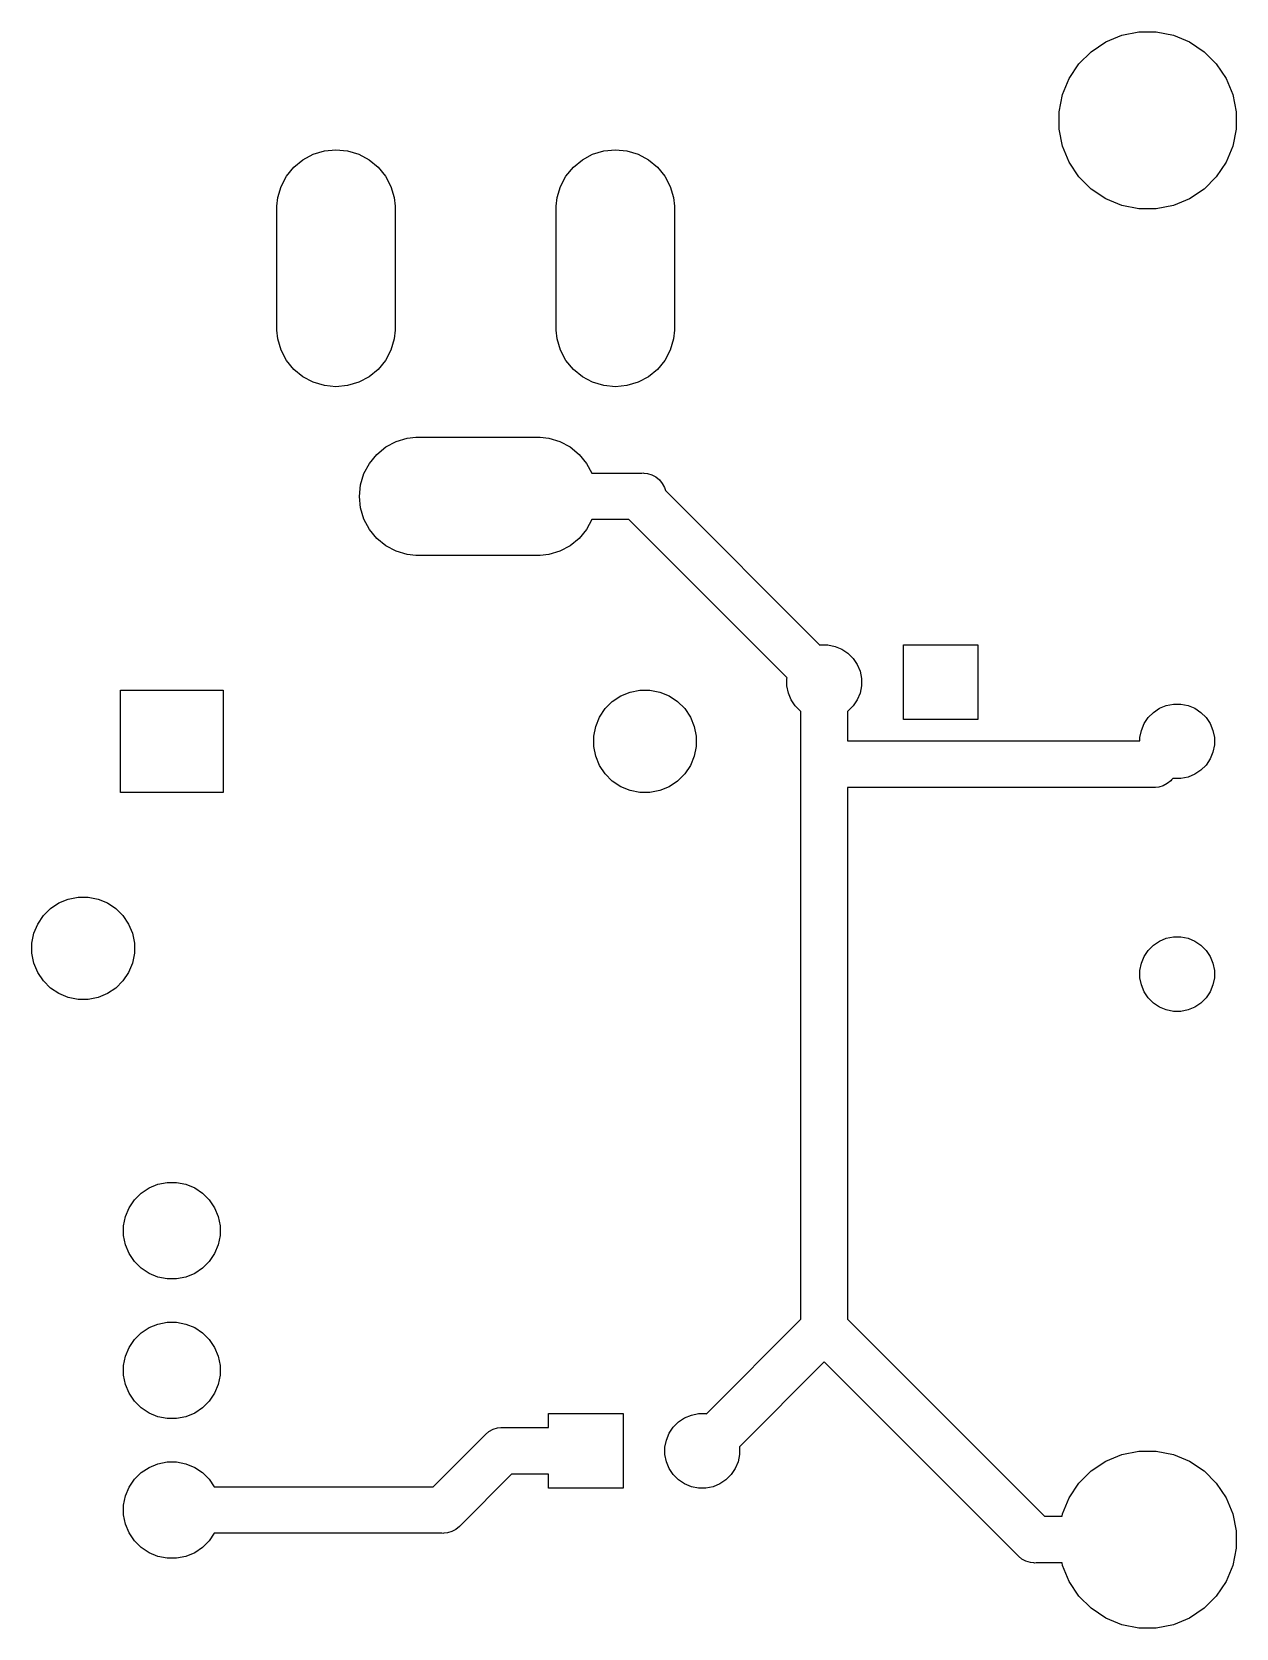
# Model space of a CAD drawing. Extents: x 2.1 to 27.9, y 1.3 to 35.6.
import ezdxf

# ---------------------------------------------------------------- set-up
doc = ezdxf.new("R2010")
doc.units = 0
doc.layers.add('BLACK', color=7, linetype='CONTINUOUS')

msp = doc.modelspace()

# ---------------------------------------------------------------- linework, layer by layer
at = {"layer": 'BLACK', "linetype": 'CONTINUOUS'}
for p, q in [((24.8238, 35.1308), (25.135, 35.3388)), ((25.135, 35.3388), (25.4808, 35.482)), ((25.4808, 35.482), (25.8479, 35.555)), ((25.8479, 35.555), (26.2221, 35.555)), ((26.2221, 35.555), (26.5892, 35.482)), ((26.5892, 35.482), (26.935, 35.3388)), ((26.935, 35.3388), (27.2462, 35.1308)), ((24.5592, 34.8662), (24.8238, 35.1308)), ((27.2462, 35.1308), (27.5108, 34.8662)), ((24.3512, 34.555), (24.5592, 34.8662)), ((27.5108, 34.8662), (27.7188, 34.555)), ((24.208, 34.2092), (24.3512, 34.555)), ((27.7188, 34.555), (27.862, 34.2092)), ((24.135, 33.8421), (24.208, 34.2092)), ((27.862, 34.2092), (27.935, 33.8421)), ((24.135, 33.4679), (24.135, 33.8421)), ((27.935, 33.8421), (27.935, 33.4679)), ((24.208, 33.1008), (24.135, 33.4679)), ((27.935, 33.4679), (27.862, 33.1008)), ((7.89601, 32.8111), (8.11664, 32.929)), ((8.11664, 32.929), (8.35604, 33.0016)), ((8.35604, 33.0016), (8.605, 33.0261)), ((8.605, 33.0261), (8.85396, 33.0016)), ((8.85396, 33.0016), (9.09336, 32.929)), ((9.09336, 32.929), (9.31399, 32.8111)), ((13.896, 32.8111), (14.1166, 32.929)), ((14.1166, 32.929), (14.356, 33.0016)), ((14.356, 33.0016), (14.605, 33.0261)), ((14.605, 33.0261), (14.854, 33.0016)), ((14.854, 33.0016), (15.0934, 32.929)), ((15.0934, 32.929), (15.314, 32.8111)), ((24.3512, 32.755), (24.208, 33.1008)), ((27.862, 33.1008), (27.7188, 32.755)), ((7.54393, 32.459), (7.70263, 32.6524)), ((7.70263, 32.6524), (7.89601, 32.8111)), ((9.31399, 32.8111), (9.50737, 32.6524)), ((9.50737, 32.6524), (9.66607, 32.459)), ((13.5439, 32.459), (13.7026, 32.6524)), ((13.7026, 32.6524), (13.896, 32.8111)), ((15.314, 32.8111), (15.5074, 32.6524)), ((15.5074, 32.6524), (15.6661, 32.459)), ((24.5592, 32.4438), (24.3512, 32.755)), ((27.7188, 32.755), (27.5108, 32.4438)), ((7.35338, 31.999), (7.426, 32.2384)), ((7.426, 32.2384), (7.54393, 32.459)), ((9.66607, 32.459), (9.784, 32.2384)), ((9.784, 32.2384), (9.85662, 31.999)), ((13.3534, 31.999), (13.426, 32.2384)), ((13.426, 32.2384), (13.5439, 32.459)), ((15.6661, 32.459), (15.784, 32.2384)), ((15.784, 32.2384), (15.8566, 31.999)), ((24.8238, 32.1792), (24.5592, 32.4438)), ((27.5108, 32.4438), (27.2462, 32.1792)), ((7.335, 31.8124), (7.35338, 31.999)), ((9.85662, 31.999), (9.875, 31.8124)), ((13.335, 31.8124), (13.3534, 31.999)), ((15.8566, 31.999), (15.875, 31.8124)), ((25.135, 31.9712), (24.8238, 32.1792)), ((25.4808, 31.828), (25.135, 31.9712)), ((26.935, 31.9712), (26.5892, 31.828)), ((27.2462, 32.1792), (26.935, 31.9712)), ((7.335, 29.1476), (7.335, 31.8124)), ((9.875, 31.8124), (9.875, 29.1476)), ((13.335, 29.1476), (13.335, 31.8124)), ((15.875, 31.8124), (15.875, 29.1476)), ((25.8479, 31.755), (25.4808, 31.828)), ((26.2221, 31.755), (25.8479, 31.755)), ((26.5892, 31.828), (26.2221, 31.755)), ((7.35338, 28.961), (7.335, 29.1476)), ((9.875, 29.1476), (9.85662, 28.961)), ((13.3534, 28.961), (13.335, 29.1476)), ((15.875, 29.1476), (15.8566, 28.961)), ((7.426, 28.7216), (7.35338, 28.961)), ((9.85662, 28.961), (9.784, 28.7216)), ((13.426, 28.7216), (13.3534, 28.961)), ((15.8566, 28.961), (15.784, 28.7216)), ((7.54392, 28.501), (7.426, 28.7216)), ((7.70263, 28.3076), (7.54392, 28.501)), ((9.66607, 28.501), (9.50737, 28.3076)), ((9.784, 28.7216), (9.66607, 28.501)), ((13.5439, 28.501), (13.426, 28.7216)), ((13.7026, 28.3076), (13.5439, 28.501)), ((15.6661, 28.501), (15.5074, 28.3076)), ((15.784, 28.7216), (15.6661, 28.501)), ((7.89601, 28.1489), (7.70263, 28.3076)), ((8.11664, 28.031), (7.89601, 28.1489)), ((9.31399, 28.1489), (9.09336, 28.031)), ((9.50737, 28.3076), (9.31399, 28.1489)), ((13.896, 28.1489), (13.7026, 28.3076)), ((14.1166, 28.031), (13.896, 28.1489)), ((15.314, 28.1489), (15.0934, 28.031)), ((15.5074, 28.3076), (15.314, 28.1489)), ((8.35604, 27.9584), (8.11664, 28.031)), ((8.605, 27.9339), (8.35604, 27.9584)), ((8.85396, 27.9584), (8.605, 27.9339)), ((9.09336, 28.031), (8.85396, 27.9584)), ((14.356, 27.9584), (14.1166, 28.031)), ((14.605, 27.9339), (14.356, 27.9584)), ((14.854, 27.9584), (14.605, 27.9339)), ((15.0934, 28.031), (14.854, 27.9584)), ((9.67601, 26.6411), (9.89664, 26.759)), ((9.89664, 26.759), (10.136, 26.8316)), ((10.136, 26.8316), (10.3226, 26.85)), ((10.3226, 26.85), (12.9874, 26.85)), ((12.9874, 26.85), (13.174, 26.8316)), ((13.174, 26.8316), (13.4134, 26.759)), ((13.4134, 26.759), (13.634, 26.6411)), ((9.32392, 26.289), (9.48263, 26.4824)), ((9.48263, 26.4824), (9.67601, 26.6411)), ((13.634, 26.6411), (13.8274, 26.4824)), ((13.8274, 26.4824), (13.9861, 26.289)), ((9.13338, 25.829), (9.206, 26.0684)), ((9.206, 26.0684), (9.32392, 26.289)), ((13.9861, 26.289), (14.0978, 26.08)), ((14.0978, 26.08), (15.1704, 26.08)), ((15.1704, 26.08), (15.195, 26.0824)), ((15.195, 26.0824), (15.2196, 26.08)), ((15.2196, 26.08), (15.293, 26.0728)), ((15.293, 26.0728), (15.3873, 26.0442)), ((9.10886, 25.58), (9.13338, 25.829)), ((15.3873, 26.0442), (15.4741, 25.9977)), ((15.4741, 25.9977), (15.5503, 25.9353)), ((15.5503, 25.9353), (15.6127, 25.8591)), ((15.6127, 25.8591), (15.6592, 25.7723)), ((15.6592, 25.7723), (15.6785, 25.7086)), ((9.13338, 25.331), (9.10886, 25.58)), ((15.6785, 25.7086), (18.9994, 22.3877)), ((9.206, 25.0916), (9.13338, 25.331)), ((9.32392, 24.871), (9.206, 25.0916)), ((14.0978, 25.08), (13.9861, 24.871)), ((14.8929, 25.08), (14.0978, 25.08)), ((18.2923, 21.6806), (14.8929, 25.08)), ((9.48263, 24.6776), (9.32392, 24.871)), ((13.9861, 24.871), (13.8274, 24.6776)), ((9.67601, 24.5189), (9.48263, 24.6776)), ((9.89664, 24.401), (9.67601, 24.5189)), ((10.136, 24.3284), (9.89664, 24.401)), ((13.4134, 24.401), (13.174, 24.3284)), ((13.634, 24.5189), (13.4134, 24.401)), ((13.8274, 24.6776), (13.634, 24.5189)), ((10.3226, 24.31), (10.136, 24.3284)), ((12.9874, 24.31), (10.3226, 24.31)), ((13.174, 24.3284), (12.9874, 24.31)), ((18.9994, 22.3877), (19.0112, 22.39)), ((19.0112, 22.39), (19.1688, 22.39)), ((19.1688, 22.39), (19.3234, 22.3593)), ((19.3234, 22.3593), (19.4689, 22.299)), ((19.4689, 22.299), (19.6, 22.2114)), ((20.79, 20.79), (20.79, 22.39)), ((20.79, 22.39), (22.39, 22.39)), ((22.39, 22.39), (22.39, 20.79)), ((19.6, 22.2114), (19.7114, 22.1)), ((19.7114, 22.1), (19.799, 21.9689)), ((19.799, 21.9689), (19.8593, 21.8234)), ((18.29, 21.6688), (18.2923, 21.6806)), ((18.29, 21.5112), (18.29, 21.6688)), ((19.8593, 21.8234), (19.89, 21.6688)), ((19.89, 21.6688), (19.89, 21.5112)), ((3.98, 19.22), (3.98, 21.42)), ((3.98, 21.42), (6.18, 21.42)), ((6.18, 21.42), (6.18, 19.22)), ((14.5388, 21.1744), (14.719, 21.2948)), ((14.719, 21.2948), (14.9191, 21.3777)), ((14.9191, 21.3777), (15.1317, 21.42)), ((15.1317, 21.42), (15.3483, 21.42)), ((15.3483, 21.42), (15.5609, 21.3777)), ((15.5609, 21.3777), (15.761, 21.2948)), ((15.761, 21.2948), (15.9412, 21.1744)), ((18.3207, 21.3566), (18.29, 21.5112)), ((18.381, 21.2111), (18.3207, 21.3566)), ((19.8593, 21.3566), (19.799, 21.2111)), ((19.89, 21.5112), (19.8593, 21.3566)), ((14.2652, 20.841), (14.3856, 21.0212)), ((14.3856, 21.0212), (14.5388, 21.1744)), ((15.9412, 21.1744), (16.0944, 21.0212)), ((16.0944, 21.0212), (16.2148, 20.841)), ((18.4686, 21.08), (18.381, 21.2111)), ((18.58, 20.9686), (18.4686, 21.08)), ((18.59, 20.9619), (18.58, 20.9686)), ((18.59, 19.8533), (18.59, 20.9619)), ((19.6, 20.9686), (19.59, 20.9619)), ((19.59, 20.9619), (19.59, 20.3287)), ((19.7114, 21.08), (19.6, 20.9686)), ((19.799, 21.2111), (19.7114, 21.08)), ((26.0486, 20.83), (26.16, 20.9414)), ((26.16, 20.9414), (26.2911, 21.029)), ((26.2911, 21.029), (26.4366, 21.0893)), ((26.4366, 21.0893), (26.5912, 21.12)), ((26.5912, 21.12), (26.7488, 21.12)), ((26.7488, 21.12), (26.9034, 21.0893)), ((26.9034, 21.0893), (27.0489, 21.029)), ((27.0489, 21.029), (27.18, 20.9414)), ((27.18, 20.9414), (27.2914, 20.83)), ((14.14, 20.4283), (14.1823, 20.6409)), ((14.1823, 20.6409), (14.2652, 20.841)), ((16.2148, 20.841), (16.2977, 20.6409)), ((16.2977, 20.6409), (16.34, 20.4283)), ((22.39, 20.79), (20.79, 20.79)), ((25.9007, 20.5534), (25.961, 20.6989)), ((25.961, 20.6989), (26.0486, 20.83)), ((27.2914, 20.83), (27.379, 20.6989)), ((27.379, 20.6989), (27.4393, 20.5534)), ((14.14, 20.2117), (14.14, 20.4283)), ((16.34, 20.4283), (16.34, 20.2117)), ((19.59, 20.3287), (25.87, 20.3287)), ((25.87, 20.3988), (25.9007, 20.5534)), ((25.87, 20.3287), (25.87, 20.3988)), ((27.4393, 20.5534), (27.47, 20.3988)), ((27.47, 20.2412), (27.4393, 20.0866)), ((27.47, 20.3988), (27.47, 20.2412)), ((14.1823, 19.9991), (14.14, 20.2117)), ((14.2652, 19.799), (14.1823, 19.9991)), ((16.2977, 19.9991), (16.2148, 19.799)), ((16.34, 20.2117), (16.2977, 19.9991)), ((27.379, 19.9411), (27.2914, 19.81)), ((27.4393, 20.0866), (27.379, 19.9411)), ((14.3856, 19.6188), (14.2652, 19.799)), ((14.5388, 19.4656), (14.3856, 19.6188)), ((16.0944, 19.6188), (15.9412, 19.4656)), ((16.2148, 19.799), (16.0944, 19.6188)), ((18.5876, 19.8287), (18.59, 19.8533)), ((18.59, 19.8041), (18.5876, 19.8287)), ((18.59, 7.90711), (18.59, 19.8041)), ((26.9034, 19.5507), (26.7488, 19.52)), ((27.0489, 19.611), (26.9034, 19.5507)), ((27.18, 19.6986), (27.0489, 19.611)), ((27.2914, 19.81), (27.18, 19.6986)), ((6.18, 19.22), (3.98, 19.22)), ((14.719, 19.3452), (14.5388, 19.4656)), ((14.9191, 19.2623), (14.719, 19.3452)), ((15.1317, 19.22), (14.9191, 19.2623)), ((15.3483, 19.22), (15.1317, 19.22)), ((15.5609, 19.2623), (15.3483, 19.22)), ((15.761, 19.3452), (15.5609, 19.2623)), ((15.9412, 19.4656), (15.761, 19.3452)), ((26.1541, 19.3287), (19.59, 19.3287)), ((19.59, 19.3287), (19.59, 7.9071)), ((26.1787, 19.3263), (26.1541, 19.3287)), ((26.2033, 19.3287), (26.1787, 19.3263)), ((26.2767, 19.3359), (26.2033, 19.3287)), ((26.371, 19.3645), (26.2767, 19.3359)), ((26.4578, 19.411), (26.371, 19.3645)), ((26.534, 19.4734), (26.4578, 19.411)), ((26.5496, 19.4925), (26.534, 19.4734)), ((26.5794, 19.5223), (26.5496, 19.4925)), ((26.5912, 19.52), (26.5794, 19.5223)), ((26.7488, 19.52), (26.5912, 19.52)), ((2.47379, 16.7294), (2.65395, 16.8498)), ((2.65395, 16.8498), (2.85414, 16.9327)), ((2.85414, 16.9327), (3.06666, 16.975)), ((3.06666, 16.975), (3.28334, 16.975)), ((3.28334, 16.975), (3.49586, 16.9327)), ((3.49586, 16.9327), (3.69604, 16.8498)), ((3.69604, 16.8498), (3.87621, 16.7294)), ((2.20019, 16.396), (2.32057, 16.5762)), ((2.32057, 16.5762), (2.47379, 16.7294)), ((3.87621, 16.7294), (4.02942, 16.5762)), ((4.02942, 16.5762), (4.14981, 16.396)), ((2.075, 15.9833), (2.11727, 16.1959)), ((2.11727, 16.1959), (2.20019, 16.396)), ((4.14981, 16.396), (4.23273, 16.1959)), ((4.23273, 16.1959), (4.275, 15.9833)), ((26.4366, 16.0893), (26.5912, 16.12)), ((26.5912, 16.12), (26.7488, 16.12)), ((26.7488, 16.12), (26.9034, 16.0893)), ((2.075, 15.7667), (2.075, 15.9833)), ((4.275, 15.9833), (4.275, 15.7667)), ((25.961, 15.6989), (26.0486, 15.83)), ((26.0486, 15.83), (26.16, 15.9414)), ((26.16, 15.9414), (26.2911, 16.029)), ((26.2911, 16.029), (26.4366, 16.0893)), ((26.9034, 16.0893), (27.0489, 16.029)), ((27.0489, 16.029), (27.18, 15.9414)), ((27.18, 15.9414), (27.2914, 15.83)), ((27.2914, 15.83), (27.379, 15.6989)), ((2.11727, 15.5541), (2.075, 15.7667)), ((2.20019, 15.354), (2.11727, 15.5541)), ((4.23273, 15.5541), (4.14981, 15.354)), ((4.275, 15.7667), (4.23273, 15.5541)), ((25.87, 15.3988), (25.9007, 15.5534)), ((25.9007, 15.5534), (25.961, 15.6989)), ((27.379, 15.6989), (27.4393, 15.5534)), ((27.4393, 15.5534), (27.47, 15.3988)), ((2.32057, 15.1738), (2.20019, 15.354)), ((2.47379, 15.0206), (2.32057, 15.1738)), ((4.02942, 15.1738), (3.87621, 15.0206)), ((4.14981, 15.354), (4.02942, 15.1738)), ((25.87, 15.2412), (25.87, 15.3988)), ((25.9007, 15.0866), (25.87, 15.2412)), ((25.961, 14.9411), (25.9007, 15.0866)), ((27.4393, 15.0866), (27.379, 14.9411)), ((27.47, 15.2412), (27.4393, 15.0866)), ((27.47, 15.3988), (27.47, 15.2412)), ((2.65395, 14.9002), (2.47379, 15.0206)), ((2.85414, 14.8173), (2.65395, 14.9002)), ((3.06666, 14.775), (2.85414, 14.8173)), ((3.28334, 14.775), (3.06666, 14.775)), ((3.49586, 14.8173), (3.28334, 14.775)), ((3.69604, 14.9002), (3.49586, 14.8173)), ((3.87621, 15.0206), (3.69604, 14.9002)), ((26.0486, 14.81), (25.961, 14.9411)), ((26.16, 14.6986), (26.0486, 14.81)), ((27.2914, 14.81), (27.18, 14.6986)), ((27.379, 14.9411), (27.2914, 14.81)), ((26.2911, 14.611), (26.16, 14.6986)), ((26.4366, 14.5507), (26.2911, 14.611)), ((26.5912, 14.52), (26.4366, 14.5507)), ((26.7488, 14.52), (26.5912, 14.52)), ((26.9034, 14.5507), (26.7488, 14.52)), ((27.0489, 14.611), (26.9034, 14.5507)), ((27.18, 14.6986), (27.0489, 14.611)), ((4.42023, 10.6139), (4.58974, 10.7272)), ((4.58974, 10.7272), (4.7781, 10.8052)), ((4.7781, 10.8052), (4.97806, 10.845)), ((4.97806, 10.845), (5.18194, 10.845)), ((5.18194, 10.845), (5.3819, 10.8052)), ((5.3819, 10.8052), (5.57026, 10.7272)), ((5.57026, 10.7272), (5.73977, 10.6139)), ((4.08477, 10.1119), (4.1628, 10.3003)), ((4.1628, 10.3003), (4.27606, 10.4698)), ((4.27606, 10.4698), (4.42023, 10.6139)), ((5.73977, 10.6139), (5.88394, 10.4698)), ((5.88394, 10.4698), (5.99721, 10.3003)), ((5.99721, 10.3003), (6.07523, 10.1119)), ((4.045, 9.91194), (4.08477, 10.1119)), ((6.07523, 10.1119), (6.115, 9.91194)), ((4.045, 9.70806), (4.045, 9.91194)), ((4.08477, 9.5081), (4.045, 9.70806)), ((6.115, 9.70806), (6.07523, 9.5081)), ((6.115, 9.91194), (6.115, 9.70806)), ((4.1628, 9.31974), (4.08477, 9.5081)), ((4.27606, 9.15023), (4.1628, 9.31974)), ((5.99721, 9.31974), (5.88394, 9.15023)), ((6.07523, 9.5081), (5.99721, 9.31974)), ((4.42023, 9.00606), (4.27606, 9.15023)), ((4.58974, 8.89279), (4.42023, 9.00606)), ((5.73977, 9.00606), (5.57026, 8.89279)), ((5.88394, 9.15023), (5.73977, 9.00606)), ((4.7781, 8.81477), (4.58974, 8.89279)), ((4.97806, 8.775), (4.7781, 8.81477)), ((5.18194, 8.775), (4.97806, 8.775)), ((5.3819, 8.81477), (5.18194, 8.775)), ((5.57026, 8.89279), (5.3819, 8.81477)), ((16.5606, 5.87766), (18.59, 7.90711)), ((19.59, 7.9071), (23.8221, 3.675)), ((4.27606, 7.46977), (4.42023, 7.61394)), ((4.42023, 7.61394), (4.58974, 7.7272)), ((4.58974, 7.7272), (4.7781, 7.80523)), ((4.7781, 7.80523), (4.97806, 7.845)), ((4.97806, 7.845), (5.18194, 7.845)), ((5.18194, 7.845), (5.3819, 7.80523)), ((5.3819, 7.80523), (5.57026, 7.7272)), ((5.57026, 7.7272), (5.73977, 7.61394)), ((5.73977, 7.61394), (5.88394, 7.46977)), ((4.08477, 7.1119), (4.1628, 7.30026)), ((4.1628, 7.30026), (4.27606, 7.46977)), ((5.88394, 7.46977), (5.99721, 7.30026)), ((5.99721, 7.30026), (6.07523, 7.1119)), ((4.045, 6.91194), (4.08477, 7.1119)), ((4.045, 6.70806), (4.045, 6.91194)), ((6.07523, 7.1119), (6.115, 6.91194)), ((6.115, 6.91194), (6.115, 6.70806)), ((19.09, 6.99289), (17.2677, 5.17055)), ((23.2441, 2.83881), (19.09, 6.99289)), ((4.08477, 6.5081), (4.045, 6.70806)), ((6.115, 6.70806), (6.07523, 6.5081)), ((4.1628, 6.31974), (4.08477, 6.5081)), ((4.27606, 6.15023), (4.1628, 6.31974)), ((5.99721, 6.31974), (5.88394, 6.15023)), ((6.07523, 6.5081), (5.99721, 6.31974)), ((4.42023, 6.00606), (4.27606, 6.15023)), ((4.58974, 5.89279), (4.42023, 6.00606)), ((4.7781, 5.81477), (4.58974, 5.89279)), ((5.57026, 5.89279), (5.3819, 5.81477)), ((5.73977, 6.00606), (5.57026, 5.89279)), ((5.88394, 6.15023), (5.73977, 6.00606)), ((13.17, 5.58), (13.17, 5.88)), ((13.17, 5.88), (14.77, 5.88)), ((14.77, 5.88), (14.77, 4.28)), ((16.0911, 5.78895), (16.2366, 5.84926)), ((16.2366, 5.84926), (16.3912, 5.88)), ((16.3912, 5.88), (16.5488, 5.88)), ((16.5488, 5.88), (16.5606, 5.87766)), ((4.97806, 5.775), (4.7781, 5.81477)), ((5.18194, 5.775), (4.97806, 5.775)), ((5.3819, 5.81477), (5.18194, 5.775)), ((11.8147, 5.43526), (11.8909, 5.49775)), ((11.8909, 5.49775), (11.9777, 5.54418)), ((11.9777, 5.54418), (12.072, 5.57276)), ((12.072, 5.57276), (12.1454, 5.58)), ((12.1454, 5.58), (12.17, 5.58242)), ((12.1454, 5.58), (12.1454, 5.58)), ((12.17, 5.58242), (12.1946, 5.58)), ((12.1946, 5.58), (13.17, 5.58)), ((15.761, 5.45894), (15.8486, 5.58997)), ((15.8486, 5.58997), (15.96, 5.7014)), ((15.96, 5.7014), (16.0911, 5.78895)), ((10.6929, 4.31), (11.7991, 5.41619)), ((11.7991, 5.41619), (11.8147, 5.43526)), ((15.67, 5.15879), (15.7007, 5.31335)), ((15.67, 5.00121), (15.67, 5.15879)), ((15.7007, 5.31335), (15.761, 5.45894)), ((17.2677, 5.17055), (17.27, 5.15879)), ((17.27, 5.15879), (17.27, 5.00121)), ((4.58974, 4.7272), (4.7781, 4.80523)), ((4.7781, 4.80523), (4.97806, 4.845)), ((4.97806, 4.845), (5.18194, 4.845)), ((5.18194, 4.845), (5.3819, 4.80523)), ((5.3819, 4.80523), (5.57026, 4.7272)), ((15.7007, 4.84665), (15.67, 5.00121)), ((15.761, 4.70106), (15.7007, 4.84665)), ((17.2393, 4.84665), (17.179, 4.70106)), ((17.27, 5.00121), (17.2393, 4.84665)), ((24.8238, 4.65083), (25.135, 4.85876)), ((25.135, 4.85876), (25.4808, 5.00198)), ((25.4808, 5.00198), (25.8479, 5.075)), ((25.8479, 5.075), (26.2221, 5.075)), ((26.2221, 5.075), (26.5892, 5.00198)), ((26.5892, 5.00198), (26.935, 4.85876)), ((26.935, 4.85876), (27.2462, 4.65083)), ((4.1628, 4.30026), (4.27606, 4.46977)), ((4.27606, 4.46977), (4.42023, 4.61394)), ((4.42023, 4.61394), (4.58974, 4.7272)), ((5.57026, 4.7272), (5.73977, 4.61394)), ((5.73977, 4.61394), (5.88394, 4.46977)), ((5.88394, 4.46977), (5.99069, 4.31)), ((12.3771, 4.58), (11.2709, 3.47382)), ((13.17, 4.58), (12.3771, 4.58)), ((13.17, 4.28), (13.17, 4.58)), ((15.8486, 4.57003), (15.761, 4.70106)), ((15.96, 4.4586), (15.8486, 4.57003)), ((16.0911, 4.37105), (15.96, 4.4586)), ((16.98, 4.4586), (16.8489, 4.37105)), ((17.0914, 4.57003), (16.98, 4.4586)), ((17.179, 4.70106), (17.0914, 4.57003)), ((24.5592, 4.38618), (24.8238, 4.65083)), ((27.2462, 4.65083), (27.5108, 4.38618)), ((4.08477, 4.1119), (4.1628, 4.30026)), ((5.99069, 4.31), (10.6929, 4.31)), ((14.77, 4.28), (13.17, 4.28)), ((16.2366, 4.31074), (16.0911, 4.37105)), ((16.3912, 4.28), (16.2366, 4.31074)), ((16.5488, 4.28), (16.3912, 4.28)), ((16.7034, 4.31074), (16.5488, 4.28)), ((16.8489, 4.37105), (16.7034, 4.31074)), ((24.3512, 4.07499), (24.5592, 4.38618)), ((27.5108, 4.38618), (27.7188, 4.07499)), ((4.045, 3.91194), (4.08477, 4.1119)), ((4.045, 3.70806), (4.045, 3.91194)), ((24.208, 3.72921), (24.3512, 4.07499)), ((27.7188, 4.07499), (27.862, 3.72921)), ((4.08477, 3.5081), (4.045, 3.70806)), ((4.1628, 3.31974), (4.08477, 3.5081)), ((11.2553, 3.45474), (11.1791, 3.39225)), ((11.2709, 3.47382), (11.2553, 3.45474)), ((23.8221, 3.675), (24.1972, 3.675)), ((24.1972, 3.675), (24.208, 3.72921)), ((27.862, 3.72921), (27.935, 3.36213)), ((4.27606, 3.15023), (4.1628, 3.31974)), ((4.42023, 3.00606), (4.27606, 3.15023)), ((5.88394, 3.15023), (5.73977, 3.00606)), ((5.99069, 3.31), (5.88394, 3.15023)), ((10.8754, 3.31), (5.99069, 3.31)), ((10.9, 3.30758), (10.8754, 3.31)), ((10.9246, 3.31), (10.9, 3.30758)), ((10.998, 3.31723), (10.9246, 3.31)), ((11.0923, 3.34583), (10.998, 3.31723)), ((11.1791, 3.39225), (11.0923, 3.34583)), ((27.935, 3.36213), (27.935, 2.98787)), ((4.58974, 2.8928), (4.42023, 3.00606)), ((4.7781, 2.81477), (4.58974, 2.8928)), ((4.97806, 2.775), (4.7781, 2.81477)), ((5.18194, 2.775), (4.97806, 2.775)), ((5.3819, 2.81477), (5.18194, 2.775)), ((5.57026, 2.8928), (5.3819, 2.81477)), ((5.73977, 3.00606), (5.57026, 2.8928)), ((23.2597, 2.81974), (23.2441, 2.83881)), ((23.3359, 2.75725), (23.2597, 2.81974)), ((23.4227, 2.71082), (23.3359, 2.75725)), ((27.935, 2.98787), (27.862, 2.62079)), ((23.517, 2.68223), (23.4227, 2.71082)), ((23.5904, 2.675), (23.517, 2.68223)), ((23.615, 2.67258), (23.5904, 2.675)), ((23.5904, 2.675), (23.5904, 2.675)), ((23.6395, 2.675), (23.615, 2.67258)), ((24.1972, 2.675), (23.6395, 2.675)), ((24.208, 2.62079), (24.1972, 2.675)), ((24.3512, 2.27501), (24.208, 2.62079)), ((27.862, 2.62079), (27.7188, 2.27501)), ((24.5592, 1.96382), (24.3512, 2.27501)), ((27.7188, 2.27501), (27.5108, 1.96382)), ((24.8238, 1.69917), (24.5592, 1.96382)), ((27.5108, 1.96382), (27.2462, 1.69917)), ((25.135, 1.49124), (24.8238, 1.69917)), ((25.4808, 1.34802), (25.135, 1.49124)), ((26.935, 1.49124), (26.5892, 1.34802)), ((27.2462, 1.69917), (26.935, 1.49124)), ((25.8479, 1.275), (25.4808, 1.34802)), ((26.2221, 1.275), (25.8479, 1.275)), ((26.5892, 1.34802), (26.2221, 1.275))]:
    msp.add_line(p, q, dxfattribs=at)

doc.saveas('drawing.dxf')
